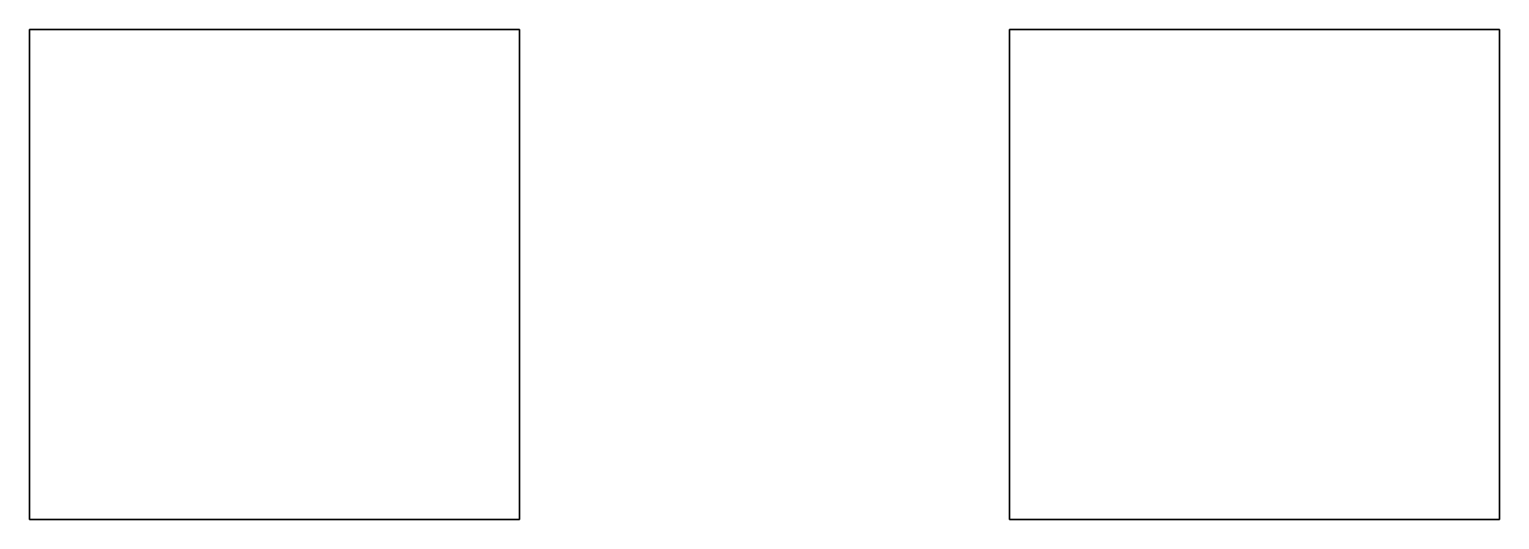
# Model space of a CAD drawing. Header units: millimetres. Extents: x -9.6 to 2.5, y -13.1 to 9.7.
# Drawn here: x -9.64 to -6.64, y -11.12 to -10.12 of the extents above; entities that cross this region are included whole.
import ezdxf

# ---------------------------------------------------------------- set-up
doc = ezdxf.new("R2010")
doc.units = ezdxf.units.MM

msp = doc.modelspace()

# ---------------------------------------------------------------- linework, layer by layer
for points in [[(-8.64, -10.12, 1), (-8.64, -10.12), (-9.64, -10.12), (-9.64, -10.12, 1)], [(-8.64, -10.12), (-8.64, -11.12), (-9.64, -11.12), (-9.64, -10.12)], [(-9.64, -10.12), (-9.64, -11.12), (-9.64, -11.12, 1), (-9.64, -10.12, 1)], [(-9.64, -10.12, 1), (-9.64, -11.12, 1), (-8.64, -11.12, 1), (-8.64, -10.12, 1)], [(-8.64, -11.12, 1), (-8.64, -11.12), (-8.64, -10.12), (-8.64, -10.12, 1)], [(-6.64, -10.12), (-6.64, -11.12), (-7.64, -11.12), (-7.64, -10.12)], [(-7.64, -10.12), (-7.64, -11.12), (-6.64, -11.12), (-6.64, -10.12)], [(-9.64, -11.12, 1), (-9.64, -11.12), (-8.64, -11.12), (-8.64, -11.12, 1)]]:
    msp.add_3dface(points)

doc.saveas('drawing.dxf')
